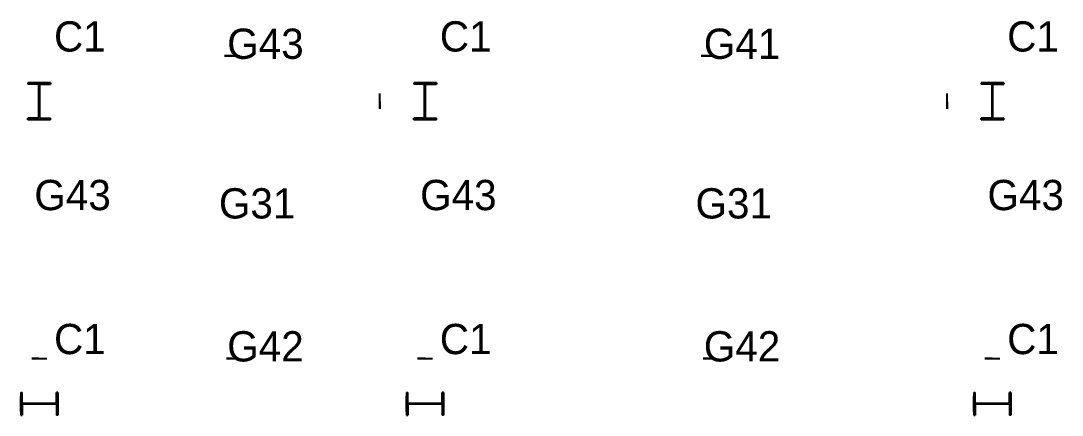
# Model space of a CAD drawing. Extents: x 0 to 468522, y -150 to 33063.
# Drawn here: x 234756 to 248522, y -150 to 5063 of the extents above; entities that cross this region are included whole.
import ezdxf
from ezdxf.enums import TextEntityAlignment as Align

# ---------------------------------------------------------------- set-up
doc = ezdxf.new("R2010")
doc.units = 0

msp = doc.modelspace()

# ---------------------------------------------------------------- linework, layer by layer
at = {"layer": 'C1'}
for p, q in [((235150, 4244, 3330), (234850, 4244, 3330)), ((234850, 4244, 3330), (234850, 4226, 3330)), ((235150, 4244), (234850, 4244)), ((234850, 4244), (234850, 4226)), ((234994.5, 4226, 3330), (234850, 4226, 3330)), ((234994.5, 4226), (234850, 4226)), ((234994.5, 3774, 3330), (234994.5, 4226, 3330)), ((234994.5, 4226, 3330), (234994.5, 4226, 3330)), ((234994.5, 4226, 3330), (234994.5, 4226, 3330)), ((234994.5, 4226, 3330), (234994.5, 4226, 3330)), ((234994.5, 3774), (234994.5, 4226)), ((234994.5, 4226), (234994.5, 4226)), ((234994.5, 4226), (234994.5, 4226)), ((234994.5, 4226), (234994.5, 4226)), ((235005.5, 3774, 3330), (235005.5, 4226, 3330)), ((235005.5, 4226, 3330), (235005.5, 4226, 3330)), ((235005.5, 4226, 3330), (235005.5, 4226, 3330)), ((235005.5, 4226, 3330), (235005.5, 4226, 3330)), ((235005.5, 4226, 3330), (235150, 4226, 3330)), ((235005.5, 3774), (235005.5, 4226)), ((235005.5, 4226), (235005.5, 4226)), ((235005.5, 4226), (235005.5, 4226)), ((235005.5, 4226), (235005.5, 4226)), ((235005.5, 4226), (235150, 4226)), ((235150, 4244, 3330), (235150, 4226, 3330)), ((235150, 4244), (235150, 4226)), ((240250, 4244, 3330), (239950, 4244, 3330)), ((239950, 4244, 3330), (239950, 4226, 3330)), ((240250, 4244), (239950, 4244)), ((239950, 4244), (239950, 4226)), ((240094.5, 4226, 3330), (239950, 4226, 3330)), ((240094.5, 4226), (239950, 4226)), ((240094.5, 3774, 3330), (240094.5, 4226, 3330)), ((240094.5, 4226, 3330), (240094.5, 4226, 3330)), ((240094.5, 4226, 3330), (240094.5, 4226, 3330)), ((240094.5, 4226, 3330), (240094.5, 4226, 3330)), ((240094.5, 3774), (240094.5, 4226)), ((240094.5, 4226), (240094.5, 4226)), ((240094.5, 4226), (240094.5, 4226)), ((240094.5, 4226), (240094.5, 4226)), ((240105.5, 3774, 3330), (240105.5, 4226, 3330)), ((240105.5, 4226, 3330), (240105.5, 4226, 3330)), ((240105.5, 4226, 3330), (240105.5, 4226, 3330)), ((240105.5, 4226, 3330), (240105.5, 4226, 3330)), ((240105.5, 4226, 3330), (240250, 4226, 3330)), ((240105.5, 3774), (240105.5, 4226)), ((240105.5, 4226), (240105.5, 4226)), ((240105.5, 4226), (240105.5, 4226)), ((240105.5, 4226), (240105.5, 4226)), ((240105.5, 4226), (240250, 4226)), ((240250, 4244, 3330), (240250, 4226, 3330)), ((240250, 4244), (240250, 4226)), ((247750, 4244, 3330), (247450, 4244, 3330)), ((247450, 4244, 3330), (247450, 4226, 3330)), ((247750, 4244), (247450, 4244)), ((247450, 4244), (247450, 4226)), ((247594.5, 4226, 3330), (247450, 4226, 3330)), ((247594.5, 4226), (247450, 4226)), ((247594.5, 3774, 3330), (247594.5, 4226, 3330)), ((247594.5, 4226, 3330), (247594.5, 4226, 3330)), ((247594.5, 4226, 3330), (247594.5, 4226, 3330)), ((247594.5, 4226, 3330), (247594.5, 4226, 3330)), ((247594.5, 3774), (247594.5, 4226)), ((247594.5, 4226), (247594.5, 4226)), ((247594.5, 4226), (247594.5, 4226)), ((247594.5, 4226), (247594.5, 4226)), ((247605.5, 3774, 3330), (247605.5, 4226, 3330)), ((247605.5, 4226, 3330), (247605.5, 4226, 3330)), ((247605.5, 4226, 3330), (247605.5, 4226, 3330)), ((247605.5, 4226, 3330), (247605.5, 4226, 3330)), ((247605.5, 4226, 3330), (247750, 4226, 3330)), ((247605.5, 3774), (247605.5, 4226)), ((247605.5, 4226), (247605.5, 4226)), ((247605.5, 4226), (247605.5, 4226)), ((247605.5, 4226), (247605.5, 4226)), ((247605.5, 4226), (247750, 4226)), ((247750, 4244, 3330), (247750, 4226, 3330)), ((247750, 4244), (247750, 4226)), ((234994.5, 3774, 3330), (234850, 3774, 3330)), ((234850, 3756, 3330), (234850, 3774, 3330)), ((234994.5, 3774), (234850, 3774)), ((234850, 3756), (234850, 3774)), ((235150, 3756, 3330), (234850, 3756, 3330)), ((235150, 3756), (234850, 3756)), ((234994.5, 3774, 3330), (234994.5, 3774, 3330)), ((234994.5, 3774, 3330), (234994.5, 3774, 3330)), ((234994.5, 3774, 3330), (234994.5, 3774, 3330)), ((234994.5, 3774), (234994.5, 3774)), ((234994.5, 3774), (234994.5, 3774)), ((234994.5, 3774), (234994.5, 3774)), ((235005.5, 3774, 3330), (235005.5, 3774, 3330)), ((235005.5, 3774, 3330), (235005.5, 3774, 3330)), ((235005.5, 3774, 3330), (235005.5, 3774, 3330)), ((235005.5, 3774, 3330), (235150, 3774, 3330)), ((235005.5, 3774), (235005.5, 3774)), ((235005.5, 3774), (235005.5, 3774)), ((235005.5, 3774), (235005.5, 3774)), ((235005.5, 3774), (235150, 3774)), ((235150, 3756, 3330), (235150, 3774, 3330)), ((235150, 3756), (235150, 3774)), ((240094.5, 3774, 3330), (239950, 3774, 3330)), ((239950, 3756, 3330), (239950, 3774, 3330)), ((240094.5, 3774), (239950, 3774)), ((239950, 3756), (239950, 3774)), ((240250, 3756, 3330), (239950, 3756, 3330)), ((240250, 3756), (239950, 3756)), ((240094.5, 3774, 3330), (240094.5, 3774, 3330)), ((240094.5, 3774, 3330), (240094.5, 3774, 3330)), ((240094.5, 3774, 3330), (240094.5, 3774, 3330)), ((240094.5, 3774), (240094.5, 3774)), ((240094.5, 3774), (240094.5, 3774)), ((240094.5, 3774), (240094.5, 3774)), ((240105.5, 3774, 3330), (240105.5, 3774, 3330)), ((240105.5, 3774, 3330), (240105.5, 3774, 3330)), ((240105.5, 3774, 3330), (240105.5, 3774, 3330)), ((240105.5, 3774, 3330), (240250, 3774, 3330)), ((240105.5, 3774), (240105.5, 3774)), ((240105.5, 3774), (240105.5, 3774)), ((240105.5, 3774), (240105.5, 3774)), ((240105.5, 3774), (240250, 3774)), ((240250, 3756, 3330), (240250, 3774, 3330)), ((240250, 3756), (240250, 3774)), ((247594.5, 3774, 3330), (247450, 3774, 3330)), ((247450, 3756, 3330), (247450, 3774, 3330)), ((247594.5, 3774), (247450, 3774)), ((247450, 3756), (247450, 3774)), ((247750, 3756, 3330), (247450, 3756, 3330)), ((247750, 3756), (247450, 3756)), ((247594.5, 3774, 3330), (247594.5, 3774, 3330)), ((247594.5, 3774, 3330), (247594.5, 3774, 3330)), ((247594.5, 3774, 3330), (247594.5, 3774, 3330)), ((247594.5, 3774), (247594.5, 3774)), ((247594.5, 3774), (247594.5, 3774)), ((247594.5, 3774), (247594.5, 3774)), ((247605.5, 3774, 3330), (247605.5, 3774, 3330)), ((247605.5, 3774, 3330), (247605.5, 3774, 3330)), ((247605.5, 3774, 3330), (247605.5, 3774, 3330)), ((247605.5, 3774, 3330), (247750, 3774, 3330)), ((247605.5, 3774), (247605.5, 3774)), ((247605.5, 3774), (247605.5, 3774)), ((247605.5, 3774), (247605.5, 3774)), ((247605.5, 3774), (247750, 3774)), ((247750, 3756, 3330), (247750, 3774, 3330)), ((247750, 3756), (247750, 3774)), ((234756, 150, 3330), (234756, -150, 3330)), ((234756, 150, 3330), (234774, 150, 3330)), ((234756, 150), (234756, -150)), ((234756, 150), (234774, 150)), ((234774, 5.5, 3330), (234774, 150, 3330)), ((234774, 5.5), (234774, 150)), ((235226, 5.5, 3330), (235226, 150, 3330)), ((235244, 150, 3330), (235226, 150, 3330)), ((235226, 5.5), (235226, 150)), ((235244, 150), (235226, 150)), ((235244, 150, 3330), (235244, -150, 3330)), ((235244, 150), (235244, -150)), ((239856, 150, 3330), (239856, -150, 3330)), ((239856, 150, 3330), (239874, 150, 3330)), ((239856, 150), (239856, -150)), ((239856, 150), (239874, 150)), ((239874, 5.5, 3330), (239874, 150, 3330)), ((239874, 5.5), (239874, 150)), ((240326, 5.5, 3330), (240326, 150, 3330)), ((240344, 150, 3330), (240326, 150, 3330)), ((240326, 5.5), (240326, 150)), ((240344, 150), (240326, 150)), ((240344, 150, 3330), (240344, -150, 3330)), ((240344, 150), (240344, -150)), ((247356, 150, 3330), (247356, -150, 3330)), ((247356, 150, 3330), (247374, 150, 3330)), ((247356, 150), (247356, -150)), ((247356, 150), (247374, 150)), ((247374, 5.5, 3330), (247374, 150, 3330)), ((247374, 5.5), (247374, 150)), ((247826, 5.5, 3330), (247826, 150, 3330)), ((247844, 150, 3330), (247826, 150, 3330)), ((247826, 5.5), (247826, 150)), ((247844, 150), (247826, 150)), ((247844, 150, 3330), (247844, -150, 3330)), ((247844, 150), (247844, -150)), ((235226, 5.5, 3330), (234774, 5.5, 3330)), ((234774, 5.5, 3330), (234774, 5.5, 3330)), ((234774, 5.5, 3330), (234774, 5.5, 3330)), ((234774, 5.5, 3330), (234774, 5.5, 3330)), ((235226, 5.5), (234774, 5.5)), ((234774, 5.5), (234774, 5.5)), ((234774, 5.5), (234774, 5.5)), ((234774, 5.5), (234774, 5.5)), ((235226, 5.5, 3330), (235226, 5.5, 3330)), ((235226, 5.5, 3330), (235226, 5.5, 3330)), ((235226, 5.5, 3330), (235226, 5.5, 3330)), ((235226, 5.5), (235226, 5.5)), ((235226, 5.5), (235226, 5.5)), ((235226, 5.5), (235226, 5.5)), ((240326, 5.5, 3330), (239874, 5.5, 3330)), ((239874, 5.5, 3330), (239874, 5.5, 3330)), ((239874, 5.5, 3330), (239874, 5.5, 3330)), ((239874, 5.5, 3330), (239874, 5.5, 3330)), ((240326, 5.5), (239874, 5.5)), ((239874, 5.5), (239874, 5.5)), ((239874, 5.5), (239874, 5.5)), ((239874, 5.5), (239874, 5.5)), ((240326, 5.5, 3330), (240326, 5.5, 3330)), ((240326, 5.5, 3330), (240326, 5.5, 3330)), ((240326, 5.5, 3330), (240326, 5.5, 3330)), ((240326, 5.5), (240326, 5.5)), ((240326, 5.5), (240326, 5.5)), ((240326, 5.5), (240326, 5.5)), ((247826, 5.5, 3330), (247374, 5.5, 3330)), ((247374, 5.5, 3330), (247374, 5.5, 3330)), ((247374, 5.5, 3330), (247374, 5.5, 3330)), ((247374, 5.5, 3330), (247374, 5.5, 3330)), ((247826, 5.5), (247374, 5.5)), ((247374, 5.5), (247374, 5.5)), ((247374, 5.5), (247374, 5.5)), ((247374, 5.5), (247374, 5.5)), ((247826, 5.5, 3330), (247826, 5.5, 3330)), ((247826, 5.5, 3330), (247826, 5.5, 3330)), ((247826, 5.5, 3330), (247826, 5.5, 3330)), ((247826, 5.5), (247826, 5.5)), ((247826, 5.5), (247826, 5.5)), ((247826, 5.5), (247826, 5.5)), ((235226, -5.5, 3330), (234774, -5.5, 3330)), ((234774, -5.5, 3330), (234774, -5.5, 3330)), ((234774, -5.5, 3330), (234774, -5.5, 3330)), ((234774, -5.5, 3330), (234774, -5.5, 3330)), ((234774, -5.5, 3330), (234774, -150, 3330)), ((235226, -5.5), (234774, -5.5)), ((234774, -5.5), (234774, -5.5)), ((234774, -5.5), (234774, -5.5)), ((234774, -5.5), (234774, -5.5)), ((234774, -5.5), (234774, -150)), ((235226, -5.5, 3330), (235226, -5.5, 3330)), ((235226, -5.5, 3330), (235226, -5.5, 3330)), ((235226, -5.5, 3330), (235226, -5.5, 3330)), ((235226, -5.5, 3330), (235226, -150, 3330)), ((235226, -5.5), (235226, -5.5)), ((235226, -5.5), (235226, -5.5)), ((235226, -5.5), (235226, -5.5)), ((235226, -5.5), (235226, -150)), ((240326, -5.5, 3330), (239874, -5.5, 3330)), ((239874, -5.5, 3330), (239874, -5.5, 3330)), ((239874, -5.5, 3330), (239874, -5.5, 3330)), ((239874, -5.5, 3330), (239874, -5.5, 3330)), ((239874, -5.5, 3330), (239874, -150, 3330)), ((240326, -5.5), (239874, -5.5)), ((239874, -5.5), (239874, -5.5)), ((239874, -5.5), (239874, -5.5)), ((239874, -5.5), (239874, -5.5)), ((239874, -5.5), (239874, -150)), ((240326, -5.5, 3330), (240326, -5.5, 3330)), ((240326, -5.5, 3330), (240326, -5.5, 3330)), ((240326, -5.5, 3330), (240326, -5.5, 3330)), ((240326, -5.5, 3330), (240326, -150, 3330)), ((240326, -5.5), (240326, -5.5)), ((240326, -5.5), (240326, -5.5)), ((240326, -5.5), (240326, -5.5)), ((240326, -5.5), (240326, -150)), ((247826, -5.5, 3330), (247374, -5.5, 3330)), ((247374, -5.5, 3330), (247374, -5.5, 3330)), ((247374, -5.5, 3330), (247374, -5.5, 3330)), ((247374, -5.5, 3330), (247374, -5.5, 3330)), ((247374, -5.5, 3330), (247374, -150, 3330)), ((247826, -5.5), (247374, -5.5)), ((247374, -5.5), (247374, -5.5)), ((247374, -5.5), (247374, -5.5)), ((247374, -5.5), (247374, -5.5)), ((247374, -5.5), (247374, -150)), ((247826, -5.5, 3330), (247826, -5.5, 3330)), ((247826, -5.5, 3330), (247826, -5.5, 3330)), ((247826, -5.5, 3330), (247826, -5.5, 3330)), ((247826, -5.5, 3330), (247826, -150, 3330)), ((247826, -5.5), (247826, -5.5)), ((247826, -5.5), (247826, -5.5)), ((247826, -5.5), (247826, -5.5)), ((247826, -5.5), (247826, -150)), ((234756, -150, 3330), (234774, -150, 3330)), ((234756, -150), (234774, -150)), ((235244, -150, 3330), (235226, -150, 3330)), ((235244, -150), (235226, -150)), ((239856, -150, 3330), (239874, -150, 3330)), ((239856, -150), (239874, -150)), ((240344, -150, 3330), (240326, -150, 3330)), ((240344, -150), (240326, -150)), ((247356, -150, 3330), (247374, -150, 3330)), ((247356, -150), (247374, -150)), ((247844, -150, 3330), (247826, -150, 3330)), ((247844, -150), (247826, -150))]:
    msp.add_line(p, q, dxfattribs=at)
at = {"layer": 'G31', "extrusion": (0, 1, 0)}
for p, q in [((237475, 600, 3480), (237625, 600, 3480)), ((237475, 600, 3180), (237625, 600, 3180)), ((237546.75, 600, 3471), (237475, 600, 3471)), ((237475, 600, 3480), (237475, 600, 3471)), ((237546.75, 600, 3189), (237475, 600, 3189)), ((237475, 600, 3180), (237475, 600, 3189)), ((237546.75, 600, 3189), (237546.75, 600, 3471)), ((237546.75, 600, 3471), (237546.75, 600, 3471)), ((237546.75, 600, 3189), (237546.75, 600, 3189)), ((237546.75, 600, 3471), (237546.75, 600, 3471)), ((237546.75, 600, 3189), (237546.75, 600, 3189)), ((237546.75, 600, 3471), (237546.75, 600, 3471)), ((237546.75, 600, 3189), (237546.75, 600, 3189)), ((237553.25, 600, 3189), (237553.25, 600, 3471)), ((237553.25, 600, 3189), (237553.25, 600, 3189)), ((237553.25, 600, 3471), (237553.25, 600, 3471)), ((237553.25, 600, 3189), (237553.25, 600, 3189)), ((237553.25, 600, 3471), (237553.25, 600, 3471)), ((237553.25, 600, 3189), (237553.25, 600, 3189)), ((237553.25, 600, 3471), (237553.25, 600, 3471)), ((237553.25, 600, 3471), (237625, 600, 3471)), ((237553.25, 600, 3189), (237625, 600, 3189)), ((237625, 600, 3480), (237625, 600, 3471)), ((237625, 600, 3180), (237625, 600, 3189)), ((243775, 600, 3480), (243925, 600, 3480)), ((243775, 600, 3180), (243925, 600, 3180)), ((243846.75, 600, 3471), (243775, 600, 3471)), ((243775, 600, 3480), (243775, 600, 3471)), ((243846.75, 600, 3189), (243775, 600, 3189)), ((243775, 600, 3180), (243775, 600, 3189)), ((243846.75, 600, 3189), (243846.75, 600, 3471)), ((243846.75, 600, 3471), (243846.75, 600, 3471)), ((243846.75, 600, 3189), (243846.75, 600, 3189)), ((243846.75, 600, 3471), (243846.75, 600, 3471)), ((243846.75, 600, 3189), (243846.75, 600, 3189)), ((243846.75, 600, 3471), (243846.75, 600, 3471)), ((243846.75, 600, 3189), (243846.75, 600, 3189)), ((243853.25, 600, 3189), (243853.25, 600, 3471)), ((243853.25, 600, 3189), (243853.25, 600, 3189)), ((243853.25, 600, 3471), (243853.25, 600, 3471)), ((243853.25, 600, 3189), (243853.25, 600, 3189)), ((243853.25, 600, 3471), (243853.25, 600, 3471)), ((243853.25, 600, 3189), (243853.25, 600, 3189)), ((243853.25, 600, 3471), (243853.25, 600, 3471)), ((243853.25, 600, 3471), (243925, 600, 3471)), ((243853.25, 600, 3189), (243925, 600, 3189)), ((243925, 600, 3480), (243925, 600, 3471)), ((243925, 600, 3180), (243925, 600, 3189))]:
    msp.add_line(p, q, dxfattribs=at)
at = {"layer": 'G41', "extrusion": (-1, 0, 0)}
for p, q in [((247000, 3900, 3530), (247000, 4100, 3530)), ((247000, 3900, 3130), (247000, 4100, 3130)), ((247000, 4006, 3508), (247000, 4100, 3508)), ((247000, 4100, 3530), (247000, 4100, 3508)), ((247000, 4006, 3152), (247000, 4100, 3152)), ((247000, 4100, 3130), (247000, 4100, 3152)), ((247000, 4006, 3152), (247000, 4006, 3508)), ((247000, 4006, 3152), (247000, 4006, 3152)), ((247000, 4006, 3508), (247000, 4006, 3508)), ((247000, 4006, 3152), (247000, 4006, 3152)), ((247000, 4006, 3508), (247000, 4006, 3508)), ((247000, 4006, 3152), (247000, 4006, 3152)), ((247000, 4006, 3508), (247000, 4006, 3508)), ((247000, 3994, 3152), (247000, 3994, 3508)), ((247000, 3994, 3508), (247000, 3994, 3508)), ((247000, 3994, 3152), (247000, 3994, 3152)), ((247000, 3994, 3508), (247000, 3994, 3508)), ((247000, 3994, 3152), (247000, 3994, 3152)), ((247000, 3994, 3508), (247000, 3994, 3508)), ((247000, 3994, 3152), (247000, 3994, 3152)), ((247000, 3994, 3508), (247000, 3900, 3508)), ((247000, 3994, 3152), (247000, 3900, 3152)), ((247000, 3900, 3530), (247000, 3900, 3508)), ((247000, 3900, 3130), (247000, 3900, 3152))]:
    msp.add_line(p, q, dxfattribs=at)
at = {"layer": 'G42', "extrusion": (0, 1, 0)}
for p, q in [((243750, 4600, 3530), (243950, 4600, 3530)), ((243750, 4600, 3130), (243950, 4600, 3130)), ((243845.5, 4600, 3516), (243750, 4600, 3516)), ((243750, 4600, 3530), (243750, 4600, 3516)), ((243845.5, 4600, 3144), (243750, 4600, 3144)), ((243750, 4600, 3130), (243750, 4600, 3144)), ((243845.5, 4600, 3144), (243845.5, 4600, 3516)), ((243845.5, 4600, 3516), (243845.5, 4600, 3516)), ((243845.5, 4600, 3144), (243845.5, 4600, 3144)), ((243845.5, 4600, 3516), (243845.5, 4600, 3516)), ((243845.5, 4600, 3144), (243845.5, 4600, 3144)), ((243845.5, 4600, 3516), (243845.5, 4600, 3516)), ((243845.5, 4600, 3144), (243845.5, 4600, 3144)), ((243854.5, 4600, 3144), (243854.5, 4600, 3516)), ((243854.5, 4600, 3144), (243854.5, 4600, 3144)), ((243854.5, 4600, 3516), (243854.5, 4600, 3516)), ((243854.5, 4600, 3144), (243854.5, 4600, 3144)), ((243854.5, 4600, 3516), (243854.5, 4600, 3516)), ((243854.5, 4600, 3144), (243854.5, 4600, 3144)), ((243854.5, 4600, 3516), (243854.5, 4600, 3516)), ((243854.5, 4600, 3516), (243950, 4600, 3516)), ((243854.5, 4600, 3144), (243950, 4600, 3144)), ((243950, 4600, 3530), (243950, 4600, 3516)), ((243950, 4600, 3130), (243950, 4600, 3144)), ((234900, 4244, 3530), (235100, 4244, 3530)), ((234900, 4244, 3130), (235100, 4244, 3130)), ((234995.5, 4244, 3516), (234900, 4244, 3516)), ((234900, 4244, 3530), (234900, 4244, 3516)), ((234995.5, 4244, 3144), (234900, 4244, 3144)), ((234900, 4244, 3130), (234900, 4244, 3144)), ((234995.5, 4244, 3144), (234995.5, 4244, 3516)), ((234995.5, 4244, 3516), (234995.5, 4244, 3516)), ((234995.5, 4244, 3144), (234995.5, 4244, 3144)), ((234995.5, 4244, 3516), (234995.5, 4244, 3516)), ((234995.5, 4244, 3144), (234995.5, 4244, 3144)), ((234995.5, 4244, 3516), (234995.5, 4244, 3516)), ((234995.5, 4244, 3144), (234995.5, 4244, 3144)), ((235004.5, 4244, 3144), (235004.5, 4244, 3516)), ((235004.5, 4244, 3144), (235004.5, 4244, 3144)), ((235004.5, 4244, 3516), (235004.5, 4244, 3516)), ((235004.5, 4244, 3144), (235004.5, 4244, 3144)), ((235004.5, 4244, 3516), (235004.5, 4244, 3516)), ((235004.5, 4244, 3144), (235004.5, 4244, 3144)), ((235004.5, 4244, 3516), (235004.5, 4244, 3516)), ((235004.5, 4244, 3516), (235100, 4244, 3516)), ((235004.5, 4244, 3144), (235100, 4244, 3144)), ((235100, 4244, 3530), (235100, 4244, 3516)), ((235100, 4244, 3130), (235100, 4244, 3144)), ((240000, 4244, 3530), (240200, 4244, 3530)), ((240000, 4244, 3130), (240200, 4244, 3130)), ((240095.5, 4244, 3516), (240000, 4244, 3516)), ((240000, 4244, 3530), (240000, 4244, 3516)), ((240095.5, 4244, 3144), (240000, 4244, 3144)), ((240000, 4244, 3130), (240000, 4244, 3144)), ((240095.5, 4244, 3144), (240095.5, 4244, 3516)), ((240095.5, 4244, 3516), (240095.5, 4244, 3516)), ((240095.5, 4244, 3144), (240095.5, 4244, 3144)), ((240095.5, 4244, 3516), (240095.5, 4244, 3516)), ((240095.5, 4244, 3144), (240095.5, 4244, 3144)), ((240095.5, 4244, 3516), (240095.5, 4244, 3516)), ((240095.5, 4244, 3144), (240095.5, 4244, 3144)), ((240104.5, 4244, 3144), (240104.5, 4244, 3516)), ((240104.5, 4244, 3144), (240104.5, 4244, 3144)), ((240104.5, 4244, 3516), (240104.5, 4244, 3516)), ((240104.5, 4244, 3144), (240104.5, 4244, 3144)), ((240104.5, 4244, 3516), (240104.5, 4244, 3516)), ((240104.5, 4244, 3144), (240104.5, 4244, 3144)), ((240104.5, 4244, 3516), (240104.5, 4244, 3516)), ((240104.5, 4244, 3516), (240200, 4244, 3516)), ((240104.5, 4244, 3144), (240200, 4244, 3144)), ((240200, 4244, 3530), (240200, 4244, 3516)), ((240200, 4244, 3130), (240200, 4244, 3144)), ((247500, 4244, 3530), (247700, 4244, 3530)), ((247500, 4244, 3130), (247700, 4244, 3130)), ((247595.5, 4244, 3516), (247500, 4244, 3516)), ((247500, 4244, 3530), (247500, 4244, 3516)), ((247595.5, 4244, 3144), (247500, 4244, 3144)), ((247500, 4244, 3130), (247500, 4244, 3144)), ((247595.5, 4244, 3144), (247595.5, 4244, 3516)), ((247595.5, 4244, 3516), (247595.5, 4244, 3516)), ((247595.5, 4244, 3144), (247595.5, 4244, 3144)), ((247595.5, 4244, 3516), (247595.5, 4244, 3516)), ((247595.5, 4244, 3144), (247595.5, 4244, 3144)), ((247595.5, 4244, 3516), (247595.5, 4244, 3516)), ((247595.5, 4244, 3144), (247595.5, 4244, 3144)), ((247604.5, 4244, 3144), (247604.5, 4244, 3516)), ((247604.5, 4244, 3144), (247604.5, 4244, 3144)), ((247604.5, 4244, 3516), (247604.5, 4244, 3516)), ((247604.5, 4244, 3144), (247604.5, 4244, 3144)), ((247604.5, 4244, 3516), (247604.5, 4244, 3516)), ((247604.5, 4244, 3144), (247604.5, 4244, 3144)), ((247604.5, 4244, 3516), (247604.5, 4244, 3516)), ((247604.5, 4244, 3516), (247700, 4244, 3516)), ((247604.5, 4244, 3144), (247700, 4244, 3144)), ((247700, 4244, 3530), (247700, 4244, 3516)), ((247700, 4244, 3130), (247700, 4244, 3144))]:
    msp.add_line(p, q, dxfattribs=at)
at = {"layer": 'G42', "extrusion": (-1, 0, 0)}
for p, q in [((234756, -100, 3530), (234756, 100, 3530)), ((234756, -100, 3130), (234756, 100, 3130)), ((234756, 4.5, 3516), (234756, 100, 3516)), ((234756, 100, 3530), (234756, 100, 3516)), ((234756, 4.5, 3144), (234756, 100, 3144)), ((234756, 100, 3130), (234756, 100, 3144)), ((234756, 4.5, 3144), (234756, 4.5, 3516)), ((234756, 4.5, 3144), (234756, 4.5, 3144)), ((234756, 4.5, 3516), (234756, 4.5, 3516)), ((234756, 4.5, 3144), (234756, 4.5, 3144)), ((234756, 4.5, 3516), (234756, 4.5, 3516)), ((234756, 4.5, 3144), (234756, 4.5, 3144)), ((234756, 4.5, 3516), (234756, 4.5, 3516)), ((239856, -100, 3530), (239856, 100, 3530)), ((239856, -100, 3130), (239856, 100, 3130)), ((239856, 4.5, 3516), (239856, 100, 3516)), ((239856, 100, 3530), (239856, 100, 3516)), ((239856, 4.5, 3144), (239856, 100, 3144)), ((239856, 100, 3130), (239856, 100, 3144)), ((239856, 4.5, 3144), (239856, 4.5, 3516)), ((239856, 4.5, 3144), (239856, 4.5, 3144)), ((239856, 4.5, 3516), (239856, 4.5, 3516)), ((239856, 4.5, 3144), (239856, 4.5, 3144)), ((239856, 4.5, 3516), (239856, 4.5, 3516)), ((239856, 4.5, 3144), (239856, 4.5, 3144)), ((239856, 4.5, 3516), (239856, 4.5, 3516)), ((247356, -100, 3530), (247356, 100, 3530)), ((247356, -100, 3130), (247356, 100, 3130)), ((247356, 4.5, 3516), (247356, 100, 3516)), ((247356, 100, 3530), (247356, 100, 3516)), ((247356, 4.5, 3144), (247356, 100, 3144)), ((247356, 100, 3130), (247356, 100, 3144)), ((247356, 4.5, 3144), (247356, 4.5, 3516)), ((247356, 4.5, 3144), (247356, 4.5, 3144)), ((247356, 4.5, 3516), (247356, 4.5, 3516)), ((247356, 4.5, 3144), (247356, 4.5, 3144)), ((247356, 4.5, 3516), (247356, 4.5, 3516)), ((247356, 4.5, 3144), (247356, 4.5, 3144)), ((247356, 4.5, 3516), (247356, 4.5, 3516)), ((234756, -4.5, 3144), (234756, -4.5, 3516)), ((234756, -4.5, 3516), (234756, -4.5, 3516)), ((234756, -4.5, 3144), (234756, -4.5, 3144)), ((234756, -4.5, 3516), (234756, -4.5, 3516)), ((234756, -4.5, 3144), (234756, -4.5, 3144)), ((234756, -4.5, 3516), (234756, -4.5, 3516)), ((234756, -4.5, 3144), (234756, -4.5, 3144)), ((234756, -4.5, 3516), (234756, -100, 3516)), ((234756, -4.5, 3144), (234756, -100, 3144)), ((234756, -100, 3530), (234756, -100, 3516)), ((234756, -100, 3130), (234756, -100, 3144)), ((239856, -4.5, 3144), (239856, -4.5, 3516)), ((239856, -4.5, 3516), (239856, -4.5, 3516)), ((239856, -4.5, 3144), (239856, -4.5, 3144)), ((239856, -4.5, 3516), (239856, -4.5, 3516)), ((239856, -4.5, 3144), (239856, -4.5, 3144)), ((239856, -4.5, 3516), (239856, -4.5, 3516)), ((239856, -4.5, 3144), (239856, -4.5, 3144)), ((239856, -4.5, 3516), (239856, -100, 3516)), ((239856, -4.5, 3144), (239856, -100, 3144)), ((239856, -100, 3530), (239856, -100, 3516)), ((239856, -100, 3130), (239856, -100, 3144)), ((247356, -4.5, 3144), (247356, -4.5, 3516)), ((247356, -4.5, 3516), (247356, -4.5, 3516)), ((247356, -4.5, 3144), (247356, -4.5, 3144)), ((247356, -4.5, 3516), (247356, -4.5, 3516)), ((247356, -4.5, 3144), (247356, -4.5, 3144)), ((247356, -4.5, 3516), (247356, -4.5, 3516)), ((247356, -4.5, 3144), (247356, -4.5, 3144)), ((247356, -4.5, 3516), (247356, -100, 3516)), ((247356, -4.5, 3144), (247356, -100, 3144)), ((247356, -100, 3530), (247356, -100, 3516)), ((247356, -100, 3130), (247356, -100, 3144))]:
    msp.add_line(p, q, dxfattribs=at)
at = {"layer": 'G43', "extrusion": (0, 1, 0)}
for p, q in [((237450, 4600, 3530), (237650, 4600, 3530)), ((237450, 4600, 3130), (237650, 4600, 3130)), ((237546, 4600, 3517), (237450, 4600, 3517)), ((237450, 4600, 3530), (237450, 4600, 3517)), ((237546, 4600, 3143), (237450, 4600, 3143)), ((237450, 4600, 3130), (237450, 4600, 3143)), ((237546, 4600, 3143), (237546, 4600, 3517)), ((237546, 4600, 3517), (237546, 4600, 3517)), ((237546, 4600, 3143), (237546, 4600, 3143)), ((237546, 4600, 3517), (237546, 4600, 3517)), ((237546, 4600, 3143), (237546, 4600, 3143)), ((237546, 4600, 3517), (237546, 4600, 3517)), ((237546, 4600, 3143), (237546, 4600, 3143)), ((237554, 4600, 3143), (237554, 4600, 3517)), ((237554, 4600, 3143), (237554, 4600, 3143)), ((237554, 4600, 3517), (237554, 4600, 3517)), ((237554, 4600, 3143), (237554, 4600, 3143)), ((237554, 4600, 3517), (237554, 4600, 3517)), ((237554, 4600, 3143), (237554, 4600, 3143)), ((237554, 4600, 3517), (237554, 4600, 3517)), ((237554, 4600, 3517), (237650, 4600, 3517)), ((237554, 4600, 3143), (237650, 4600, 3143)), ((237650, 4600, 3530), (237650, 4600, 3517)), ((237650, 4600, 3130), (237650, 4600, 3143)), ((234900, 600, 3530), (235100, 600, 3530)), ((234900, 600, 3130), (235100, 600, 3130)), ((234996, 600, 3517), (234900, 600, 3517)), ((234900, 600, 3530), (234900, 600, 3517)), ((234996, 600, 3143), (234900, 600, 3143)), ((234900, 600, 3130), (234900, 600, 3143)), ((234996, 600, 3143), (234996, 600, 3517)), ((234996, 600, 3517), (234996, 600, 3517)), ((234996, 600, 3143), (234996, 600, 3143)), ((234996, 600, 3517), (234996, 600, 3517)), ((234996, 600, 3143), (234996, 600, 3143)), ((234996, 600, 3517), (234996, 600, 3517)), ((234996, 600, 3143), (234996, 600, 3143)), ((235004, 600, 3143), (235004, 600, 3517)), ((235004, 600, 3143), (235004, 600, 3143)), ((235004, 600, 3517), (235004, 600, 3517)), ((235004, 600, 3143), (235004, 600, 3143)), ((235004, 600, 3517), (235004, 600, 3517)), ((235004, 600, 3143), (235004, 600, 3143)), ((235004, 600, 3517), (235004, 600, 3517)), ((235004, 600, 3517), (235100, 600, 3517)), ((235004, 600, 3143), (235100, 600, 3143)), ((235100, 600, 3530), (235100, 600, 3517)), ((235100, 600, 3130), (235100, 600, 3143)), ((240000, 600, 3530), (240200, 600, 3530)), ((240000, 600, 3130), (240200, 600, 3130)), ((240096, 600, 3517), (240000, 600, 3517)), ((240000, 600, 3530), (240000, 600, 3517)), ((240096, 600, 3143), (240000, 600, 3143)), ((240000, 600, 3130), (240000, 600, 3143)), ((240096, 600, 3143), (240096, 600, 3517)), ((240096, 600, 3517), (240096, 600, 3517)), ((240096, 600, 3143), (240096, 600, 3143)), ((240096, 600, 3517), (240096, 600, 3517)), ((240096, 600, 3143), (240096, 600, 3143)), ((240096, 600, 3517), (240096, 600, 3517)), ((240096, 600, 3143), (240096, 600, 3143)), ((240104, 600, 3143), (240104, 600, 3517)), ((240104, 600, 3143), (240104, 600, 3143)), ((240104, 600, 3517), (240104, 600, 3517)), ((240104, 600, 3143), (240104, 600, 3143)), ((240104, 600, 3517), (240104, 600, 3517)), ((240104, 600, 3143), (240104, 600, 3143)), ((240104, 600, 3517), (240104, 600, 3517)), ((240104, 600, 3517), (240200, 600, 3517)), ((240104, 600, 3143), (240200, 600, 3143)), ((240200, 600, 3530), (240200, 600, 3517)), ((240200, 600, 3130), (240200, 600, 3143)), ((247500, 600, 3530), (247700, 600, 3530)), ((247500, 600, 3130), (247700, 600, 3130)), ((247596, 600, 3517), (247500, 600, 3517)), ((247500, 600, 3530), (247500, 600, 3517)), ((247596, 600, 3143), (247500, 600, 3143)), ((247500, 600, 3130), (247500, 600, 3143)), ((247596, 600, 3143), (247596, 600, 3517)), ((247596, 600, 3517), (247596, 600, 3517)), ((247596, 600, 3143), (247596, 600, 3143)), ((247596, 600, 3517), (247596, 600, 3517)), ((247596, 600, 3143), (247596, 600, 3143)), ((247596, 600, 3517), (247596, 600, 3517)), ((247596, 600, 3143), (247596, 600, 3143)), ((247604, 600, 3143), (247604, 600, 3517)), ((247604, 600, 3143), (247604, 600, 3143)), ((247604, 600, 3517), (247604, 600, 3517)), ((247604, 600, 3143), (247604, 600, 3143)), ((247604, 600, 3517), (247604, 600, 3517)), ((247604, 600, 3143), (247604, 600, 3143)), ((247604, 600, 3517), (247604, 600, 3517)), ((247604, 600, 3517), (247700, 600, 3517)), ((247604, 600, 3143), (247700, 600, 3143)), ((247700, 600, 3530), (247700, 600, 3517)), ((247700, 600, 3130), (247700, 600, 3143))]:
    msp.add_line(p, q, dxfattribs=at)
at = {"layer": 'G43', "extrusion": (-1, 0, 0)}
for p, q in [((239500, 3900, 3530), (239500, 4100, 3530)), ((239500, 3900, 3130), (239500, 4100, 3130)), ((239500, 4004, 3517), (239500, 4100, 3517)), ((239500, 4100, 3530), (239500, 4100, 3517)), ((239500, 4004, 3143), (239500, 4100, 3143)), ((239500, 4100, 3130), (239500, 4100, 3143)), ((239500, 4004, 3143), (239500, 4004, 3517)), ((239500, 4004, 3143), (239500, 4004, 3143)), ((239500, 4004, 3517), (239500, 4004, 3517)), ((239500, 4004, 3143), (239500, 4004, 3143)), ((239500, 4004, 3517), (239500, 4004, 3517)), ((239500, 4004, 3143), (239500, 4004, 3143)), ((239500, 4004, 3517), (239500, 4004, 3517)), ((239500, 3996, 3143), (239500, 3996, 3517)), ((239500, 3996, 3517), (239500, 3996, 3517)), ((239500, 3996, 3143), (239500, 3996, 3143)), ((239500, 3996, 3517), (239500, 3996, 3517)), ((239500, 3996, 3143), (239500, 3996, 3143)), ((239500, 3996, 3517), (239500, 3996, 3517)), ((239500, 3996, 3143), (239500, 3996, 3143)), ((239500, 3996, 3517), (239500, 3900, 3517)), ((239500, 3996, 3143), (239500, 3900, 3143)), ((239500, 3900, 3530), (239500, 3900, 3517)), ((239500, 3900, 3130), (239500, 3900, 3143))]:
    msp.add_line(p, q, dxfattribs=at)

# ---------------------------------------------------------------- texts
at = {"layer": 'C1'}
for p in [(235536.8, 4536.8, 6460), (235536.8, 4536.8, 3330), (240636.8, 4536.8, 6460), (240636.8, 4536.8, 3330), (248136.8, 4536.8, 6460), (248136.8, 4536.8, 3330), (235536.8, 536.8, 6460), (235536.8, 536.8, 3330), (240636.8, 536.8, 6460), (240636.8, 536.8, 3330), (248136.8, 536.8, 6460), (248136.8, 536.8, 3330)]:
    msp.add_text('C1', height=400, dxfattribs=at).set_placement(p, align=Align.BOTTOM_CENTER)
at = {"layer": 'G31'}
for p in [(237880, 2330, 3330), (244180, 2330, 3330)]:
    msp.add_text('G31', height=400, dxfattribs=at).set_placement(p, align=Align.BOTTOM_CENTER)
at = {"layer": 'G41'}
msp.add_text('G41', height=400, dxfattribs=at).set_placement((244290, 4440, 3330), align=Align.BOTTOM_CENTER)
at = {"layer": 'G42'}
for p in [(237990, 440, 3330), (244290, 440, 3330)]:
    msp.add_text('G42', height=400, dxfattribs=at).set_placement(p, align=Align.BOTTOM_CENTER)
at = {"layer": 'G43'}
for p in [(237990, 4440, 3330), (235440, 2440, 3330), (240540, 2440, 3330), (248040, 2440, 3330)]:
    msp.add_text('G43', height=400, dxfattribs=at).set_placement(p, align=Align.BOTTOM_CENTER)

doc.saveas('drawing.dxf')
